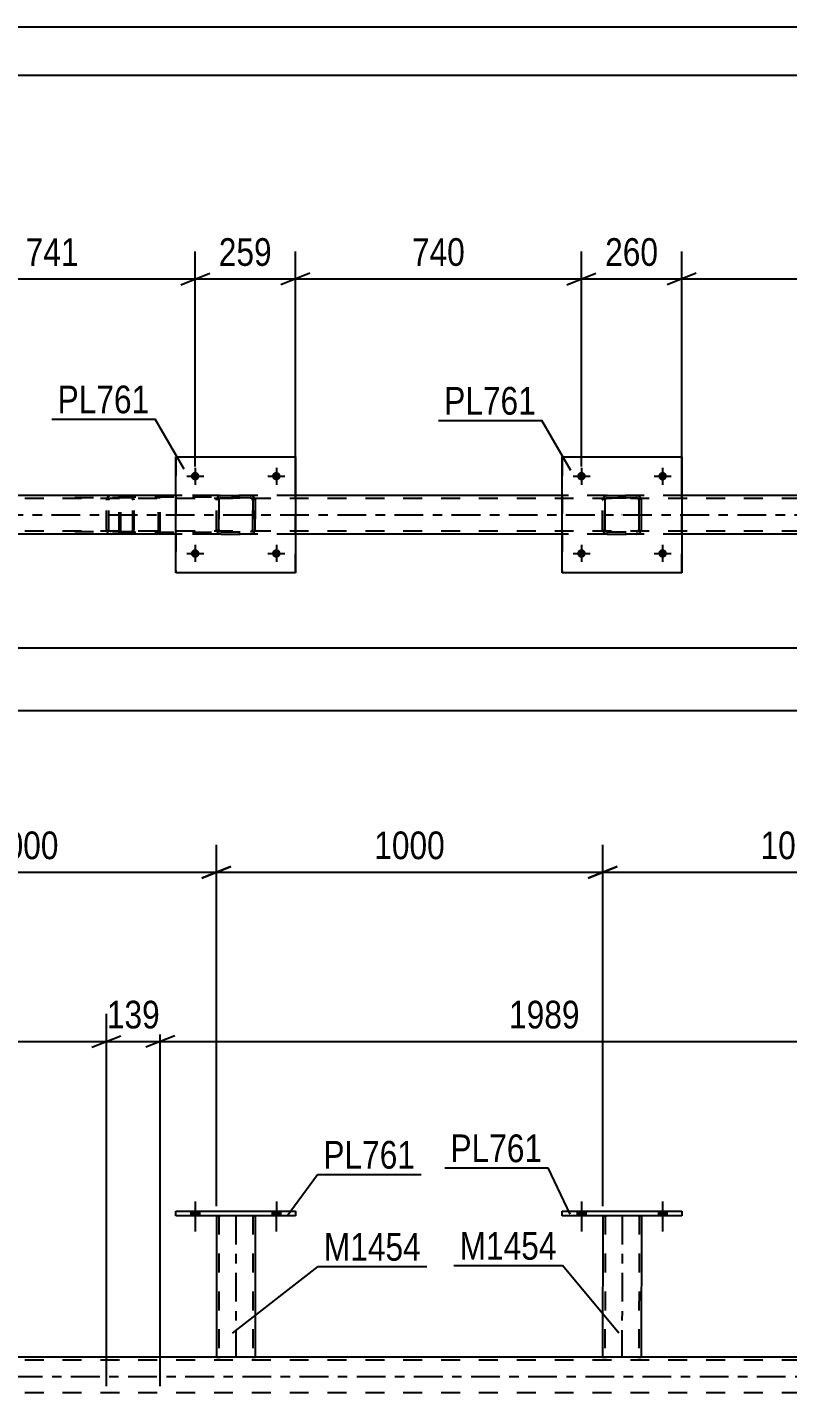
# Model space of a CAD drawing. Header units: millimetres. Extents: x 0 to 841, y 0 to 594.
# Drawn here: x 435.4 to 514.1, y 452.7 to 594 of the extents above; entities that cross this region are included whole.
import ezdxf

# ---------------------------------------------------------------- set-up
doc = ezdxf.new("R2010")
doc.units = ezdxf.units.MM
doc.linetypes.add('DXK_LINE_DOT2', pattern=[3.9198, 1.9599, -1.9599])
doc.linetypes.add('DXK_LINE_DOT3', pattern=[5.9187, 2.979, -0.9799, 0.9799, -0.9799])
doc.styles.add('Arial Narrow', font='ARIALN.TTF', dxfattribs={"height": 0.2})

# ---------------------------------------------------------------- blocks, each defined once
blk = doc.blocks.new('Unknown-814761001-1137')
at = {"color": 5, "linetype": 'Continuous'}
for p, q in [((841, 594), (0, 594)), ((836, 589), (5, 589))]:
    blk.add_line(p, q, dxfattribs=at)
blk = doc.blocks.new('Part-814761001-1371 - 1274')
at = {"color": 7, "linetype": 'DXK_LINE_DOT2'}
for p, q in [((445.25, 545.54), (445.12, 545.51)), ((454.48, 545.54), (445.25, 545.54)), ((448.96, 545.51), (448.83, 545.54)), ((444.94, 545.34), (444.91, 545.22)), ((444.91, 541.86), (444.91, 545.22)), ((445.08, 545.22), (445.09, 545.28)), ((445.08, 541.86), (445.08, 545.22)), ((445.09, 545.28), (445.13, 545.33)), ((445.13, 545.33), (445.19, 545.37)), ((445.19, 545.37), (445.25, 545.38)), ((454.48, 545.38), (445.25, 545.38)), ((448.83, 545.38), (448.89, 545.37)), ((448.89, 545.37), (448.92, 545.35)), ((448.92, 545.35), (448.95, 545.33)), ((448.95, 545.33), (448.98, 545.28)), ((448.98, 545.28), (449, 545.22)), ((449, 541.86), (449, 545.22)), ((449.17, 545.22), (449.14, 545.34)), ((449.17, 541.86), (449.17, 545.22)), ((444.91, 541.86), (444.94, 541.74)), ((445.09, 541.8), (445.08, 541.86)), ((445.13, 541.74), (445.09, 541.8)), ((445.12, 541.56), (445.25, 541.54)), ((445.13, 541.74), (445.16, 541.73)), ((445.16, 541.73), (445.19, 541.71)), ((445.19, 541.71), (445.25, 541.7)), ((454.48, 541.7), (445.25, 541.7)), ((454.48, 541.54), (445.25, 541.54)), ((448.89, 541.71), (448.83, 541.7)), ((448.83, 541.54), (448.96, 541.56)), ((448.95, 541.74), (448.89, 541.71)), ((448.98, 541.8), (448.95, 541.74)), ((449, 541.86), (448.98, 541.8)), ((449.14, 541.74), (449.17, 541.86))]:
    blk.add_line(p, q, dxfattribs=at)
for centre, start, end in [((445.24, 545.2), 110.7583, 155.68), ((448.84, 545.2), 24.32, 69.2417), ((445.24, 541.87), 204.32, 249.2417), ((448.84, 541.87), 290.7583, 335.68)]:
    blk.add_arc(centre, 0.331, start, end, dxfattribs=at)
blk = doc.blocks.new('Part-814761001-1306 - 1274')
at = {"color": 2, "linetype": 'Continuous'}
for p, q in [((450.79, 545.54), (423.19, 545.54)), ((490.79, 545.54), (463.19, 545.54)), ((530.79, 545.54), (503.19, 545.54)), ((450.79, 541.54), (423.19, 541.54)), ((490.79, 541.54), (463.19, 541.54)), ((530.79, 541.54), (503.19, 541.54))]:
    blk.add_line(p, q, dxfattribs=at)
at = {"color": 7, "linetype": 'DXK_LINE_DOT2'}
for p, q in [((463.19, 545.54), (450.79, 545.54)), ((503.19, 545.54), (490.79, 545.54)), ((758.52, 545.22), (82.79, 545.22)), ((758.52, 541.86), (82.79, 541.86)), ((463.19, 541.54), (450.79, 541.54)), ((503.19, 541.54), (490.79, 541.54))]:
    blk.add_line(p, q, dxfattribs=at)
at = {"color": 7, "linetype": 'DXK_LINE_DOT3'}
blk.add_line((82.79, 543.54), (758.52, 543.54), dxfattribs=at)
blk = doc.blocks.new('Bolt-814761001-1441 - 1274')
at = {"linetype": 'Continuous'}
for points in [[(452.35, 539.54), (452.35, 539.63), (452.38, 539.72), (452.43, 539.8), (452.49, 539.86), (452.57, 539.92), (452.65, 539.96), (452.74, 539.98), (452.83, 539.98), (452.92, 539.96), (453.01, 539.92), (453.08, 539.86), (453.14, 539.8), (453.19, 539.72), (453.22, 539.63), (453.23, 539.54), (453.22, 539.45), (453.19, 539.36), (453.14, 539.28), (453.08, 539.21), (453.01, 539.16), (452.92, 539.12), (452.83, 539.1), (452.74, 539.1), (452.65, 539.12), (452.57, 539.16), (452.49, 539.21), (452.43, 539.28), (452.38, 539.36), (452.35, 539.45)], [(460.75, 539.54), (460.75, 539.63), (460.78, 539.72), (460.83, 539.8), (460.89, 539.86), (460.97, 539.92), (461.05, 539.96), (461.14, 539.98), (461.23, 539.98), (461.32, 539.96), (461.41, 539.92), (461.48, 539.86), (461.54, 539.8), (461.59, 539.72), (461.62, 539.63), (461.63, 539.54), (461.62, 539.45), (461.59, 539.36), (461.54, 539.28), (461.48, 539.21), (461.41, 539.16), (461.32, 539.12), (461.23, 539.1), (461.14, 539.1), (461.05, 539.12), (460.97, 539.16), (460.89, 539.21), (460.83, 539.28), (460.78, 539.36), (460.75, 539.45)]]:
    blk.add_hatch(color=1, dxfattribs=at).paths.add_polyline_path(points)
at = {"color": 1, "linetype": 'Continuous'}
for p, q in [((452.79, 540.42), (452.79, 538.66)), ((461.19, 540.42), (461.19, 538.66)), ((451.91, 539.54), (453.67, 539.54)), ((460.31, 539.54), (462.07, 539.54))]:
    blk.add_line(p, q, dxfattribs=at)
blk = doc.blocks.new('Part-814761001-1377 - 1274')
at = {"color": 7, "linetype": 'DXK_LINE_DOT2'}
for p, q in [((446.19, 545.54), (439.25, 545.54)), ((444.1, 545.54), (443.9, 545.5)), ((444.91, 545.3), (444.91, 545.54)), ((446.29, 545.5), (446.19, 545.54)), ((446.19, 545.3), (439.25, 545.3)), ((443.61, 545.14), (443.59, 545.06)), ((443.59, 542.02), (443.59, 545.06)), ((443.63, 545.24), (443.61, 545.14)), ((443.84, 545.06), (443.86, 545.15)), ((443.84, 542.02), (443.84, 545.06)), ((443.86, 545.15), (443.92, 545.23)), ((443.92, 545.23), (444, 545.28)), ((444, 545.28), (444.1, 545.3)), ((446.19, 545.3), (446.24, 545.28)), ((446.24, 545.28), (446.28, 545.23)), ((446.28, 545.23), (446.31, 545.15)), ((446.38, 545.4), (446.29, 545.5)), ((446.31, 545.15), (446.32, 545.06)), ((446.32, 542.02), (446.32, 545.06)), ((446.44, 545.24), (446.38, 545.4)), ((446.46, 545.06), (446.44, 545.24)), ((446.46, 542.02), (446.46, 545.06)), ((446.19, 541.78), (439.25, 541.78)), ((446.19, 541.54), (439.25, 541.54)), ((443.59, 542.02), (443.61, 541.93)), ((443.61, 541.93), (443.63, 541.83)), ((443.86, 541.93), (443.84, 542.02)), ((443.92, 541.85), (443.86, 541.93)), ((443.9, 541.57), (444.1, 541.54)), ((444, 541.8), (443.92, 541.85)), ((444.1, 541.78), (444, 541.8)), ((444.91, 541.54), (444.91, 541.78)), ((446.24, 541.8), (446.19, 541.78)), ((446.19, 541.54), (446.29, 541.57)), ((446.28, 541.85), (446.24, 541.8)), ((446.31, 541.93), (446.28, 541.85)), ((446.29, 541.57), (446.38, 541.68)), ((446.32, 542.02), (446.31, 541.93)), ((446.38, 541.68), (446.44, 541.83)), ((446.44, 541.83), (446.46, 542.02))]:
    blk.add_line(p, q, dxfattribs=at)
for centre, start, end in [((444.08, 545.04), 111.1941, 156.1506), ((444.08, 542.03), 203.8494, 248.8059)]:
    blk.add_arc(centre, 0.492, start, end, dxfattribs=at)
blk = doc.blocks.new('Bolt-814761001-1442 - 1274')
at = {"linetype": 'Continuous'}
for points in [[(452.35, 547.54), (452.35, 547.63), (452.38, 547.72), (452.43, 547.8), (452.49, 547.86), (452.57, 547.92), (452.65, 547.96), (452.74, 547.98), (452.83, 547.98), (452.92, 547.96), (453.01, 547.92), (453.08, 547.86), (453.14, 547.8), (453.19, 547.72), (453.22, 547.63), (453.23, 547.54), (453.22, 547.45), (453.19, 547.36), (453.14, 547.28), (453.08, 547.21), (453.01, 547.16), (452.92, 547.12), (452.83, 547.1), (452.74, 547.1), (452.65, 547.12), (452.57, 547.16), (452.49, 547.21), (452.43, 547.28), (452.38, 547.36), (452.35, 547.45)], [(460.75, 547.54), (460.75, 547.63), (460.78, 547.72), (460.83, 547.8), (460.89, 547.86), (460.97, 547.92), (461.05, 547.96), (461.14, 547.98), (461.23, 547.98), (461.32, 547.96), (461.41, 547.92), (461.48, 547.86), (461.54, 547.8), (461.59, 547.72), (461.62, 547.63), (461.63, 547.54), (461.62, 547.45), (461.59, 547.36), (461.54, 547.28), (461.48, 547.21), (461.41, 547.16), (461.32, 547.12), (461.23, 547.1), (461.14, 547.1), (461.05, 547.12), (460.97, 547.16), (460.89, 547.21), (460.83, 547.28), (460.78, 547.36), (460.75, 547.45)]]:
    blk.add_hatch(color=1, dxfattribs=at).paths.add_polyline_path(points)
at = {"color": 1, "linetype": 'Continuous'}
for p, q in [((452.79, 548.42), (452.79, 546.66)), ((461.19, 548.42), (461.19, 546.66)), ((451.91, 547.54), (453.67, 547.54)), ((460.31, 547.54), (462.07, 547.54))]:
    blk.add_line(p, q, dxfattribs=at)
blk = doc.blocks.new('Bolt-814761001-1443 - 1274')
at = {"linetype": 'Continuous'}
for points in [[(492.35, 539.54), (492.35, 539.63), (492.38, 539.72), (492.43, 539.8), (492.49, 539.86), (492.57, 539.92), (492.65, 539.96), (492.74, 539.98), (492.83, 539.98), (492.92, 539.96), (493.01, 539.92), (493.08, 539.86), (493.14, 539.8), (493.19, 539.72), (493.22, 539.63), (493.23, 539.54), (493.22, 539.45), (493.19, 539.36), (493.14, 539.28), (493.08, 539.21), (493.01, 539.16), (492.92, 539.12), (492.83, 539.1), (492.74, 539.1), (492.65, 539.12), (492.57, 539.16), (492.49, 539.21), (492.43, 539.28), (492.38, 539.36), (492.35, 539.45)], [(500.75, 539.54), (500.75, 539.63), (500.78, 539.72), (500.83, 539.8), (500.89, 539.86), (500.97, 539.92), (501.05, 539.96), (501.14, 539.98), (501.23, 539.98), (501.32, 539.96), (501.41, 539.92), (501.48, 539.86), (501.54, 539.8), (501.59, 539.72), (501.62, 539.63), (501.63, 539.54), (501.62, 539.45), (501.59, 539.36), (501.54, 539.28), (501.48, 539.21), (501.41, 539.16), (501.32, 539.12), (501.23, 539.1), (501.14, 539.1), (501.05, 539.12), (500.97, 539.16), (500.89, 539.21), (500.83, 539.28), (500.78, 539.36), (500.75, 539.45)]]:
    blk.add_hatch(color=1, dxfattribs=at).paths.add_polyline_path(points)
at = {"color": 1, "linetype": 'Continuous'}
for p, q in [((492.79, 540.42), (492.79, 538.66)), ((501.19, 540.42), (501.19, 538.66)), ((491.91, 539.54), (493.67, 539.54)), ((500.31, 539.54), (502.07, 539.54))]:
    blk.add_line(p, q, dxfattribs=at)
blk = doc.blocks.new('Bolt-814761001-1444 - 1274')
at = {"linetype": 'Continuous'}
for points in [[(492.35, 547.54), (492.35, 547.63), (492.38, 547.72), (492.43, 547.8), (492.49, 547.86), (492.57, 547.92), (492.65, 547.96), (492.74, 547.98), (492.83, 547.98), (492.92, 547.96), (493.01, 547.92), (493.08, 547.86), (493.14, 547.8), (493.19, 547.72), (493.22, 547.63), (493.23, 547.54), (493.22, 547.45), (493.19, 547.36), (493.14, 547.28), (493.08, 547.21), (493.01, 547.16), (492.92, 547.12), (492.83, 547.1), (492.74, 547.1), (492.65, 547.12), (492.57, 547.16), (492.49, 547.21), (492.43, 547.28), (492.38, 547.36), (492.35, 547.45)], [(500.75, 547.54), (500.75, 547.63), (500.78, 547.72), (500.83, 547.8), (500.89, 547.86), (500.97, 547.92), (501.05, 547.96), (501.14, 547.98), (501.23, 547.98), (501.32, 547.96), (501.41, 547.92), (501.48, 547.86), (501.54, 547.8), (501.59, 547.72), (501.62, 547.63), (501.63, 547.54), (501.62, 547.45), (501.59, 547.36), (501.54, 547.28), (501.48, 547.21), (501.41, 547.16), (501.32, 547.12), (501.23, 547.1), (501.14, 547.1), (501.05, 547.12), (500.97, 547.16), (500.89, 547.21), (500.83, 547.28), (500.78, 547.36), (500.75, 547.45)]]:
    blk.add_hatch(color=1, dxfattribs=at).paths.add_polyline_path(points)
at = {"color": 1, "linetype": 'Continuous'}
for p, q in [((492.79, 548.42), (492.79, 546.66)), ((501.19, 548.42), (501.19, 546.66)), ((491.91, 547.54), (493.67, 547.54)), ((500.31, 547.54), (502.07, 547.54))]:
    blk.add_line(p, q, dxfattribs=at)
blk = doc.blocks.new('Part-814761001-1490 - 1274')
at = {"color": 2, "linetype": 'Continuous'}
for p, q in [((490.79, 537.54), (490.79, 549.54)), ((490.79, 549.54), (490.79, 549.54)), ((490.79, 549.54), (503.19, 549.54)), ((503.19, 549.54), (503.19, 537.54)), ((490.79, 537.54), (490.79, 537.54)), ((503.19, 537.54), (490.79, 537.54))]:
    blk.add_line(p, q, dxfattribs=at)
at = {"color": 7, "linetype": 'DXK_LINE_DOT2'}
for p, q in [((490.79, 549.54), (490.79, 537.54)), ((490.79, 549.54), (490.79, 549.54)), ((503.19, 537.54), (503.19, 549.54)), ((490.79, 537.54), (490.79, 537.54))]:
    blk.add_line(p, q, dxfattribs=at)
blk = doc.blocks.new('Part-814761001-1491 - 1274')
at = {"color": 7, "linetype": 'DXK_LINE_DOT2'}
for p, q in [((495.28, 545.5), (495.46, 545.54)), ((495.47, 545.54), (495.28, 545.5)), ((495.47, 545.54), (495.46, 545.54)), ((495.46, 545.54), (498.5, 545.54)), ((495.47, 545.54), (498.51, 545.54)), ((498.5, 545.54), (498.51, 545.54)), ((498.5, 545.54), (498.68, 545.5)), ((498.69, 545.5), (498.51, 545.54)), ((494.98, 545.06), (495.02, 545.24)), ((494.98, 545.06), (494.99, 545.06)), ((494.98, 542.02), (494.98, 545.06)), ((495.02, 545.24), (494.99, 545.06)), ((494.99, 542.02), (494.99, 545.06)), ((495.24, 545.15), (495.22, 545.06)), ((495.23, 545.06), (495.22, 545.06)), ((495.22, 545.06), (495.22, 542.02)), ((495.23, 545.06), (495.24, 545.15)), ((495.23, 542.02), (495.23, 545.06)), ((495.24, 545.15), (495.3, 545.23)), ((495.29, 545.23), (495.24, 545.15)), ((495.37, 545.28), (495.29, 545.23)), ((495.3, 545.23), (495.37, 545.28)), ((495.37, 545.28), (495.47, 545.3)), ((495.46, 545.3), (495.37, 545.28)), ((495.46, 545.3), (495.47, 545.3)), ((498.5, 545.3), (495.46, 545.3)), ((495.47, 545.3), (498.51, 545.3)), ((498.51, 545.3), (498.5, 545.3)), ((498.59, 545.28), (498.5, 545.3)), ((498.51, 545.3), (498.6, 545.28)), ((498.59, 545.28), (498.6, 545.28)), ((498.67, 545.23), (498.59, 545.28)), ((498.6, 545.28), (498.67, 545.23)), ((498.67, 545.23), (498.73, 545.15)), ((498.72, 545.15), (498.67, 545.23)), ((498.74, 545.06), (498.72, 545.15)), ((498.73, 545.15), (498.75, 545.06)), ((498.75, 545.06), (498.74, 545.06)), ((498.74, 545.06), (498.74, 542.02)), ((498.75, 542.02), (498.75, 545.06)), ((498.94, 545.24), (498.98, 545.06)), ((498.99, 545.06), (498.95, 545.24)), ((498.99, 545.06), (498.98, 545.06)), ((498.98, 545.06), (498.98, 542.02)), ((498.99, 542.02), (498.99, 545.06)), ((494.99, 542.02), (494.98, 542.02)), ((495.02, 541.83), (494.98, 542.02)), ((494.99, 542.02), (495.02, 541.83)), ((495.22, 542.02), (495.23, 542.02)), ((495.22, 542.02), (495.24, 541.93)), ((495.24, 541.93), (495.23, 542.02)), ((495.3, 541.85), (495.24, 541.93)), ((495.24, 541.93), (495.29, 541.85)), ((495.28, 541.57), (495.28, 541.57)), ((495.46, 541.54), (495.28, 541.57)), ((495.28, 541.57), (495.47, 541.54)), ((495.29, 541.85), (495.37, 541.8)), ((495.37, 541.8), (495.3, 541.85)), ((495.47, 541.78), (495.37, 541.8)), ((495.37, 541.8), (495.46, 541.78)), ((495.47, 541.78), (495.46, 541.78)), ((495.46, 541.78), (498.5, 541.78)), ((495.47, 541.54), (495.46, 541.54)), ((495.46, 541.54), (498.5, 541.54)), ((495.47, 541.78), (498.51, 541.78)), ((495.47, 541.54), (498.51, 541.54)), ((498.5, 541.78), (498.59, 541.8)), ((498.5, 541.78), (498.51, 541.78)), ((498.68, 541.57), (498.5, 541.54)), ((498.5, 541.54), (498.51, 541.54)), ((498.6, 541.8), (498.51, 541.78)), ((498.51, 541.54), (498.69, 541.57)), ((498.59, 541.8), (498.67, 541.85)), ((498.67, 541.85), (498.6, 541.8)), ((498.73, 541.93), (498.67, 541.85)), ((498.67, 541.85), (498.72, 541.93)), ((498.72, 541.93), (498.74, 542.02)), ((498.75, 542.02), (498.73, 541.93)), ((498.74, 542.02), (498.75, 542.02)), ((498.98, 542.02), (498.94, 541.83)), ((498.95, 541.83), (498.99, 542.02)), ((498.98, 542.02), (498.99, 542.02))]:
    blk.add_line(p, q, dxfattribs=at)
at = {"color": 7, "linetype": 'DXK_LINE_DOT3'}
blk.add_line((496.99, 543.54), (496.98, 543.54), dxfattribs=at)
at = {"color": 7, "linetype": 'DXK_LINE_DOT2'}
for centre, start, end in [((495.46, 545.06), 112.5, 157.5), ((495.47, 545.06), 112.5, 157.5), ((498.5, 545.06), 22.5, 67.5), ((498.51, 545.06), 22.5, 67.5), ((495.46, 542.02), 202.5, 247.5), ((495.47, 542.02), 202.5, 247.5), ((498.5, 542.02), 292.5, 337.5), ((498.51, 542.02), 292.5, 337.5)]:
    blk.add_arc(centre, 0.48, start, end, dxfattribs=at)
blk = doc.blocks.new('Part-814761001-1496 - 1274')
at = {"color": 2, "linetype": 'Continuous'}
for p, q in [((450.79, 537.54), (450.79, 549.54)), ((450.79, 549.54), (450.79, 549.54)), ((450.79, 549.54), (463.19, 549.54)), ((463.19, 549.54), (463.19, 537.54)), ((450.79, 537.54), (450.79, 537.54)), ((463.19, 537.54), (450.79, 537.54))]:
    blk.add_line(p, q, dxfattribs=at)
at = {"color": 7, "linetype": 'DXK_LINE_DOT2'}
for p, q in [((450.79, 549.54), (450.79, 537.54)), ((450.79, 549.54), (450.79, 549.54)), ((463.19, 537.54), (463.19, 549.54)), ((450.79, 537.54), (450.79, 537.54))]:
    blk.add_line(p, q, dxfattribs=at)
blk = doc.blocks.new('Part-814761001-1497 - 1274')
at = {"color": 7, "linetype": 'DXK_LINE_DOT2'}
for p, q in [((455.28, 545.5), (455.46, 545.54)), ((455.47, 545.54), (455.28, 545.5)), ((455.47, 545.54), (455.46, 545.54)), ((455.46, 545.54), (458.5, 545.54)), ((455.47, 545.54), (458.51, 545.54)), ((458.5, 545.54), (458.51, 545.54)), ((458.5, 545.54), (458.68, 545.5)), ((458.69, 545.5), (458.51, 545.54)), ((454.98, 545.06), (455.02, 545.24)), ((454.98, 545.06), (454.99, 545.06)), ((454.98, 542.02), (454.98, 545.06)), ((455.02, 545.24), (454.99, 545.06)), ((454.99, 542.02), (454.99, 545.06)), ((455.24, 545.15), (455.22, 545.06)), ((455.23, 545.06), (455.22, 545.06)), ((455.22, 545.06), (455.22, 542.02)), ((455.23, 545.06), (455.24, 545.15)), ((455.23, 542.02), (455.23, 545.06)), ((455.24, 545.15), (455.3, 545.23)), ((455.29, 545.23), (455.24, 545.15)), ((455.37, 545.28), (455.29, 545.23)), ((455.3, 545.23), (455.37, 545.28)), ((455.37, 545.28), (455.47, 545.3)), ((455.46, 545.3), (455.37, 545.28)), ((455.46, 545.3), (455.47, 545.3)), ((458.5, 545.3), (455.46, 545.3)), ((455.47, 545.3), (458.51, 545.3)), ((458.51, 545.3), (458.5, 545.3)), ((458.59, 545.28), (458.5, 545.3)), ((458.51, 545.3), (458.6, 545.28)), ((458.59, 545.28), (458.6, 545.28)), ((458.67, 545.23), (458.59, 545.28)), ((458.6, 545.28), (458.67, 545.23)), ((458.67, 545.23), (458.73, 545.15)), ((458.72, 545.15), (458.67, 545.23)), ((458.74, 545.06), (458.72, 545.15)), ((458.73, 545.15), (458.75, 545.06)), ((458.75, 545.06), (458.74, 545.06)), ((458.74, 545.06), (458.74, 542.02)), ((458.75, 542.02), (458.75, 545.06)), ((458.94, 545.24), (458.98, 545.06)), ((458.99, 545.06), (458.95, 545.24)), ((458.99, 545.06), (458.98, 545.06)), ((458.98, 545.06), (458.98, 542.02)), ((458.99, 542.02), (458.99, 545.06)), ((454.99, 542.02), (454.98, 542.02)), ((455.02, 541.83), (454.98, 542.02)), ((454.99, 542.02), (455.02, 541.83)), ((455.22, 542.02), (455.23, 542.02)), ((455.22, 542.02), (455.24, 541.93)), ((455.24, 541.93), (455.23, 542.02)), ((455.3, 541.85), (455.24, 541.93)), ((455.24, 541.93), (455.29, 541.85)), ((455.28, 541.57), (455.28, 541.57)), ((455.46, 541.54), (455.28, 541.57)), ((455.28, 541.57), (455.47, 541.54)), ((455.29, 541.85), (455.37, 541.8)), ((455.37, 541.8), (455.3, 541.85)), ((455.47, 541.78), (455.37, 541.8)), ((455.37, 541.8), (455.46, 541.78)), ((455.47, 541.78), (455.46, 541.78)), ((455.46, 541.78), (458.5, 541.78)), ((455.47, 541.54), (455.46, 541.54)), ((455.46, 541.54), (458.5, 541.54)), ((455.47, 541.78), (458.51, 541.78)), ((455.47, 541.54), (458.51, 541.54)), ((458.5, 541.78), (458.59, 541.8)), ((458.5, 541.78), (458.51, 541.78)), ((458.68, 541.57), (458.5, 541.54)), ((458.5, 541.54), (458.51, 541.54)), ((458.6, 541.8), (458.51, 541.78)), ((458.51, 541.54), (458.69, 541.57)), ((458.59, 541.8), (458.67, 541.85)), ((458.67, 541.85), (458.6, 541.8)), ((458.73, 541.93), (458.67, 541.85)), ((458.67, 541.85), (458.72, 541.93)), ((458.72, 541.93), (458.74, 542.02)), ((458.75, 542.02), (458.73, 541.93)), ((458.74, 542.02), (458.75, 542.02)), ((458.98, 542.02), (458.94, 541.83)), ((458.95, 541.83), (458.99, 542.02)), ((458.98, 542.02), (458.99, 542.02))]:
    blk.add_line(p, q, dxfattribs=at)
at = {"color": 7, "linetype": 'DXK_LINE_DOT3'}
blk.add_line((456.99, 543.54), (456.98, 543.54), dxfattribs=at)
at = {"color": 7, "linetype": 'DXK_LINE_DOT2'}
for centre, start, end in [((455.46, 545.06), 112.5, 157.5), ((455.47, 545.06), 112.5, 157.5), ((458.5, 545.06), 22.5, 67.5), ((458.51, 545.06), 22.5, 67.5), ((455.46, 542.02), 202.5, 247.5), ((455.47, 542.02), 202.5, 247.5), ((458.5, 542.02), 292.5, 337.5), ((458.51, 542.02), 292.5, 337.5)]:
    blk.add_arc(centre, 0.48, start, end, dxfattribs=at)
blk = doc.blocks.new('Bolt-814761001-3046 - 3038')
at = {"linetype": 'Continuous'}
for points in [[(492.35, 471), (493.23, 471), (493.23, 471.48), (492.35, 471.48)], [(500.75, 470.99), (501.63, 470.99), (501.63, 471.47), (500.75, 471.47)]]:
    blk.add_hatch(color=1, dxfattribs=at).paths.add_polyline_path(points)
at = {"color": 1, "linetype": 'Continuous'}
for p, q in [((492.79, 472.48), (492.78, 469.36)), ((501.19, 472.47), (501.18, 469.35)), ((492.35, 471.48), (492.35, 471)), ((493.23, 471.48), (493.23, 471)), ((500.75, 471.47), (500.75, 470.99)), ((501.63, 471.47), (501.63, 470.99))]:
    blk.add_line(p, q, dxfattribs=at)
blk = doc.blocks.new('Bolt-814761001-3144 - 3038')
at = {"linetype": 'Continuous'}
for points in [[(452.35, 471), (453.23, 471), (453.23, 471.48), (452.35, 471.48)], [(460.75, 470.99), (461.63, 470.99), (461.63, 471.47), (460.75, 471.47)]]:
    blk.add_hatch(color=1, dxfattribs=at).paths.add_polyline_path(points)
at = {"color": 1, "linetype": 'Continuous'}
for p, q in [((452.79, 472.48), (452.78, 469.36)), ((461.19, 472.47), (461.18, 469.35)), ((452.35, 471.48), (452.35, 471)), ((453.23, 471.48), (453.23, 471)), ((460.75, 471.47), (460.75, 470.99)), ((461.63, 471.47), (461.63, 470.99))]:
    blk.add_line(p, q, dxfattribs=at)
blk = doc.blocks.new('Part-814761001-3505 - 3038')
at = {"color": 2, "linetype": 'Continuous'}
for p, q in [((494.99, 471), (494.98, 456.36)), ((498.99, 471), (498.98, 456.36)), ((495.02, 456.36), (494.98, 456.36)), ((495.12, 456.36), (495.02, 456.36)), ((495.28, 456.36), (495.12, 456.36)), ((498.68, 456.36), (495.28, 456.36)), ((498.84, 456.36), (498.68, 456.36)), ((498.94, 456.36), (498.84, 456.36)), ((498.98, 456.36), (498.94, 456.36))]:
    blk.add_line(p, q, dxfattribs=at)
at = {"color": 7, "linetype": 'DXK_LINE_DOT2'}
for p, q in [((494.99, 471), (494.99, 471)), ((494.99, 471), (494.99, 471)), ((494.99, 471), (494.99, 471)), ((495.02, 471), (494.99, 471)), ((494.99, 471), (495.02, 471)), ((495.13, 471), (495.02, 471)), ((495.02, 471), (495.13, 471)), ((495.28, 471), (495.13, 471)), ((495.13, 471), (495.28, 471)), ((495.23, 471), (495.22, 456.36)), ((495.23, 471), (495.23, 471)), ((495.24, 471), (495.23, 471)), ((495.23, 471), (495.24, 471)), ((495.3, 471), (495.24, 471)), ((495.24, 471), (495.3, 471)), ((498.69, 471), (495.28, 471)), ((498.69, 471), (495.28, 471)), ((498.6, 471), (495.3, 471)), ((495.3, 471), (495.37, 471)), ((498.67, 471), (495.37, 471)), ((498.67, 471), (498.6, 471)), ((498.73, 471), (498.67, 471)), ((498.67, 471), (498.73, 471)), ((498.69, 471), (498.84, 471)), ((498.84, 471), (498.69, 471)), ((498.75, 471), (498.73, 471)), ((498.73, 471), (498.75, 471)), ((498.75, 471), (498.74, 456.36)), ((498.75, 471), (498.75, 471)), ((498.84, 471), (498.95, 471)), ((498.95, 471), (498.84, 471)), ((498.95, 471), (498.99, 471)), ((498.99, 471), (498.95, 471)), ((498.99, 471), (498.99, 471)), ((498.99, 471), (498.99, 471)), ((498.99, 471), (498.99, 471)), ((494.98, 456.36), (495.02, 456.36)), ((495.02, 456.36), (495.12, 456.36)), ((495.12, 456.36), (495.28, 456.36)), ((495.24, 456.36), (495.22, 456.36)), ((495.22, 456.36), (495.24, 456.36)), ((495.29, 456.36), (495.24, 456.36)), ((495.24, 456.36), (495.28, 456.36)), ((498.68, 456.36), (495.28, 456.36)), ((495.28, 456.36), (495.29, 456.36)), ((498.59, 456.36), (495.29, 456.36)), ((495.29, 456.36), (495.37, 456.36)), ((498.67, 456.36), (495.37, 456.36)), ((498.67, 456.36), (498.59, 456.36)), ((498.72, 456.36), (498.67, 456.36)), ((498.67, 456.36), (498.72, 456.36)), ((498.68, 456.36), (498.84, 456.36)), ((498.74, 456.36), (498.72, 456.36)), ((498.72, 456.36), (498.74, 456.36)), ((498.84, 456.36), (498.94, 456.36)), ((498.94, 456.36), (498.98, 456.36))]:
    blk.add_line(p, q, dxfattribs=at)
at = {"color": 7, "linetype": 'DXK_LINE_DOT3'}
blk.add_line((496.99, 471), (496.98, 456.36), dxfattribs=at)
blk = doc.blocks.new('Part-814761001-3457 - 3038')
at = {"color": 2, "linetype": 'Continuous'}
for p, q in [((450.79, 471), (450.79, 471.48)), ((450.79, 471.48), (463.19, 471.47)), ((463.19, 470.99), (450.79, 471)), ((463.19, 471.47), (463.19, 470.99))]:
    blk.add_line(p, q, dxfattribs=at)
blk = doc.blocks.new('Bolt-814761001-3145 - 3038')
at = {"linetype": 'Continuous'}
for points in [[(452.35, 471), (453.23, 471), (453.23, 471.48), (452.35, 471.48)], [(460.75, 470.99), (461.63, 470.99), (461.63, 471.47), (460.75, 471.47)]]:
    blk.add_hatch(color=1, dxfattribs=at).paths.add_polyline_path(points)
at = {"color": 1, "linetype": 'Continuous'}
for p, q in [((452.79, 472.48), (452.78, 469.36)), ((461.19, 472.47), (461.18, 469.35)), ((452.35, 471.48), (452.35, 471)), ((453.23, 471.48), (453.23, 471)), ((460.75, 471.47), (460.75, 470.99)), ((461.63, 471.47), (461.63, 470.99))]:
    blk.add_line(p, q, dxfattribs=at)
blk = doc.blocks.new('Bolt-814761001-3146 - 3038')
at = {"linetype": 'Continuous'}
for points in [[(492.35, 471), (493.23, 471), (493.23, 471.48), (492.35, 471.48)], [(500.75, 470.99), (501.63, 470.99), (501.63, 471.47), (500.75, 471.47)]]:
    blk.add_hatch(color=1, dxfattribs=at).paths.add_polyline_path(points)
at = {"color": 1, "linetype": 'Continuous'}
for p, q in [((492.79, 472.48), (492.78, 469.36)), ((501.19, 472.47), (501.18, 469.35)), ((492.35, 471.48), (492.35, 471)), ((493.23, 471.48), (493.23, 471)), ((500.75, 471.47), (500.75, 470.99)), ((501.63, 471.47), (501.63, 470.99))]:
    blk.add_line(p, q, dxfattribs=at)
blk = doc.blocks.new('Part-814761001-3180 - 3038')
at = {"color": 2, "linetype": 'Continuous'}
for p, q in [((454.99, 471), (454.98, 456.36)), ((458.99, 471), (458.98, 456.36)), ((455.02, 456.36), (454.98, 456.36)), ((455.12, 456.36), (455.02, 456.36)), ((455.28, 456.36), (455.12, 456.36)), ((458.68, 456.36), (455.28, 456.36)), ((458.84, 456.36), (458.68, 456.36)), ((458.94, 456.36), (458.84, 456.36)), ((458.98, 456.36), (458.94, 456.36))]:
    blk.add_line(p, q, dxfattribs=at)
at = {"color": 7, "linetype": 'DXK_LINE_DOT2'}
for p, q in [((454.99, 471), (454.99, 471)), ((454.99, 471), (454.99, 471)), ((454.99, 471), (454.99, 471)), ((455.02, 471), (454.99, 471)), ((454.99, 471), (455.02, 471)), ((455.13, 471), (455.02, 471)), ((455.02, 471), (455.13, 471)), ((455.28, 471), (455.13, 471)), ((455.13, 471), (455.28, 471)), ((455.23, 471), (455.22, 456.36)), ((455.23, 471), (455.23, 471)), ((455.24, 471), (455.23, 471)), ((455.23, 471), (455.24, 471)), ((455.3, 471), (455.24, 471)), ((455.24, 471), (455.3, 471)), ((458.69, 471), (455.28, 471)), ((458.69, 471), (455.28, 471)), ((458.6, 471), (455.3, 471)), ((455.3, 471), (455.37, 471)), ((458.67, 471), (455.37, 471)), ((458.67, 471), (458.6, 471)), ((458.73, 471), (458.67, 471)), ((458.67, 471), (458.73, 471)), ((458.69, 471), (458.84, 471)), ((458.84, 471), (458.69, 471)), ((458.75, 471), (458.73, 471)), ((458.73, 471), (458.75, 471)), ((458.75, 471), (458.74, 456.36)), ((458.75, 471), (458.75, 471)), ((458.84, 471), (458.95, 471)), ((458.95, 471), (458.84, 471)), ((458.95, 471), (458.99, 471)), ((458.99, 471), (458.95, 471)), ((458.99, 471), (458.99, 471)), ((458.99, 471), (458.99, 471)), ((458.99, 471), (458.99, 471)), ((454.98, 456.36), (455.02, 456.36)), ((455.02, 456.36), (455.12, 456.36)), ((455.12, 456.36), (455.28, 456.36)), ((455.24, 456.36), (455.22, 456.36)), ((455.22, 456.36), (455.24, 456.36)), ((455.29, 456.36), (455.24, 456.36)), ((455.24, 456.36), (455.28, 456.36)), ((458.68, 456.36), (455.28, 456.36)), ((455.28, 456.36), (455.29, 456.36)), ((458.59, 456.36), (455.29, 456.36)), ((455.29, 456.36), (455.37, 456.36)), ((458.67, 456.36), (455.37, 456.36)), ((458.67, 456.36), (458.59, 456.36)), ((458.72, 456.36), (458.67, 456.36)), ((458.67, 456.36), (458.72, 456.36)), ((458.68, 456.36), (458.84, 456.36)), ((458.74, 456.36), (458.72, 456.36)), ((458.72, 456.36), (458.74, 456.36)), ((458.84, 456.36), (458.94, 456.36)), ((458.94, 456.36), (458.98, 456.36))]:
    blk.add_line(p, q, dxfattribs=at)
at = {"color": 7, "linetype": 'DXK_LINE_DOT3'}
blk.add_line((456.99, 471), (456.98, 456.36), dxfattribs=at)
blk = doc.blocks.new('Part-814761001-3207 - 3038')
at = {"color": 7, "linetype": 'DXK_LINE_DOT2'}
for p, q in [((758.52, 456.04), (37.45, 456.04)), ((458.98, 456.36), (454.98, 456.36)), ((498.98, 456.36), (494.98, 456.36)), ((758.52, 452.68), (37.45, 452.68))]:
    blk.add_line(p, q, dxfattribs=at)
at = {"color": 2, "linetype": 'Continuous'}
for p, q in [((454.98, 456.36), (418.98, 456.36)), ((494.98, 456.36), (458.98, 456.36)), ((534.98, 456.36), (498.98, 456.36))]:
    blk.add_line(p, q, dxfattribs=at)
at = {"color": 7, "linetype": 'DXK_LINE_DOT3'}
blk.add_line((37.45, 454.36), (758.52, 454.36), dxfattribs=at)
blk = doc.blocks.new('Part-814761001-3510 - 3038')
at = {"color": 2, "linetype": 'Continuous'}
for p, q in [((490.79, 471), (490.79, 471.48)), ((490.79, 471.48), (503.19, 471.47)), ((503.19, 470.99), (490.79, 471)), ((503.19, 471.47), (503.19, 470.99))]:
    blk.add_line(p, q, dxfattribs=at)
blk = doc.blocks.new('StraightDimension-814761001-1662 - 1274')
at = {"color": 7, "linetype": 'Continuous'}
blk.add_line((48.95, 529.79), (758.52, 529.79), dxfattribs=at)
blk = doc.blocks.new('StraightDimension-814761001-1683 - 1274')
at = {"color": 7, "linetype": 'Continuous'}
blk.add_line((48.31, 523.27), (759.16, 523.27), dxfattribs=at)
blk = doc.blocks.new('StraightDimension-814761001-1694 - 1274')
at = {"color": 7, "linetype": 'Continuous'}
for p, q in [((423.16, 546.54), (423.16, 570.81)), ((452.79, 548.54), (452.79, 570.81)), ((424.66, 568.56), (421.66, 567.36)), ((451.29, 567.36), (454.29, 568.56)), ((423.16, 567.96), (452.79, 567.96))]:
    blk.add_line(p, q, dxfattribs=at)
at = {"color": 0}
blk.add_wipeout([(441.31, 568.71), (441.31, 572.91), (434.63, 572.91), (434.63, 568.71)], dxfattribs=at)
at = {"color": 3, "style": 'Arial Narrow'}
blk.add_text('741', height=2.863, dxfattribs=at).set_placement((435.23, 569.31))
blk = doc.blocks.new('StraightDimension-814761001-1697 - 1274')
at = {"color": 7, "linetype": 'Continuous'}
for p, q in [((452.79, 548.54), (452.79, 570.81)), ((463.17, 546.54), (463.17, 570.81)), ((451.29, 567.36), (454.29, 568.56)), ((464.67, 568.56), (461.67, 567.36)), ((452.79, 567.96), (463.17, 567.96))]:
    blk.add_line(p, q, dxfattribs=at)
at = {"color": 0}
blk.add_wipeout([(461.32, 568.71), (461.32, 572.91), (454.63, 572.91), (454.63, 568.71)], dxfattribs=at)
at = {"color": 3, "style": 'Arial Narrow'}
blk.add_text('259', height=2.863, dxfattribs=at).set_placement((455.23, 569.31))
blk = doc.blocks.new('StraightDimension-814761001-1700 - 1274')
at = {"color": 7, "linetype": 'Continuous'}
for p, q in [((463.17, 546.54), (463.17, 570.81)), ((492.78, 548.54), (492.78, 570.81)), ((464.67, 568.56), (461.67, 567.36)), ((491.28, 567.36), (494.28, 568.56)), ((463.17, 567.96), (492.78, 567.96))]:
    blk.add_line(p, q, dxfattribs=at)
at = {"color": 0}
blk.add_wipeout([(481.32, 568.71), (481.32, 572.91), (474.63, 572.91), (474.63, 568.71)], dxfattribs=at)
at = {"color": 3, "style": 'Arial Narrow'}
blk.add_text('740', height=2.863, dxfattribs=at).set_placement((475.23, 569.31))
blk = doc.blocks.new('StraightDimension-814761001-1703 - 1274')
at = {"color": 7, "linetype": 'Continuous'}
for p, q in [((492.78, 548.54), (492.78, 570.81)), ((503.17, 546.54), (503.17, 570.81)), ((491.28, 567.36), (494.28, 568.56)), ((504.67, 568.56), (501.67, 567.36)), ((492.78, 567.96), (503.17, 567.96))]:
    blk.add_line(p, q, dxfattribs=at)
at = {"color": 0}
blk.add_wipeout([(501.32, 568.71), (501.32, 572.91), (494.64, 572.91), (494.64, 568.71)], dxfattribs=at)
at = {"color": 3, "style": 'Arial Narrow'}
blk.add_text('260', height=2.863, dxfattribs=at).set_placement((495.24, 569.31))
blk = doc.blocks.new('StraightDimension-814761001-1706 - 1274')
at = {"color": 7, "linetype": 'Continuous'}
for p, q in [((503.17, 546.54), (503.17, 570.81)), ((532.78, 548.54), (532.78, 570.81)), ((504.67, 568.56), (501.67, 567.36)), ((531.28, 567.36), (534.28, 568.56)), ((503.17, 567.96), (532.78, 567.96))]:
    blk.add_line(p, q, dxfattribs=at)
at = {"color": 0}
blk.add_wipeout([(521.32, 568.71), (521.32, 572.91), (514.64, 572.91), (514.64, 568.71)], dxfattribs=at)
at = {"color": 3, "style": 'Arial Narrow'}
blk.add_text('740', height=2.863, dxfattribs=at).set_placement((515.24, 569.31))
blk = doc.blocks.new('StraightDimension-814761001-9238 - 3038')
at = {"color": 7, "linetype": 'Continuous'}
for p, q in [((449.17, 453.36), (449.17, 491.88)), ((528.73, 453.36), (528.73, 491.88)), ((450.67, 489.63), (447.67, 488.43)), ((449.17, 489.03), (528.73, 489.03)), ((527.23, 488.43), (530.23, 489.63))]:
    blk.add_line(p, q, dxfattribs=at)
at = {"color": 0}
blk.add_wipeout([(493.2, 489.78), (493.2, 493.98), (484.69, 493.98), (484.69, 489.78)], dxfattribs=at)
at = {"color": 3, "style": 'Arial Narrow'}
blk.add_text('1989', height=2.863, dxfattribs=at).set_placement((485.29, 490.38))
blk = doc.blocks.new('StraightDimension-814761001-4702 - 3038')
at = {"color": 7, "linetype": 'Continuous'}
for p, q in [((414.99, 472), (414.99, 509.4)), ((454.99, 472), (454.99, 509.4)), ((416.49, 507.15), (413.49, 505.95)), ((414.99, 506.55), (454.99, 506.55)), ((453.49, 505.95), (456.49, 507.15))]:
    blk.add_line(p, q, dxfattribs=at)
at = {"color": 0}
blk.add_wipeout([(439.24, 507.3), (439.24, 511.5), (430.73, 511.5), (430.73, 507.3)], dxfattribs=at)
at = {"color": 3, "style": 'Arial Narrow'}
blk.add_text('1000', height=2.863, dxfattribs=at).set_placement((431.33, 507.9))
blk = doc.blocks.new('StraightDimension-814761001-4712 - 3038')
at = {"color": 7, "linetype": 'Continuous'}
for p, q in [((454.99, 472), (454.99, 509.4)), ((494.99, 472), (494.99, 509.4)), ((456.49, 507.15), (453.49, 505.95)), ((454.99, 506.55), (494.99, 506.55)), ((493.49, 505.95), (496.49, 507.15))]:
    blk.add_line(p, q, dxfattribs=at)
at = {"color": 0}
blk.add_wipeout([(479.24, 507.3), (479.24, 511.5), (470.73, 511.5), (470.73, 507.3)], dxfattribs=at)
at = {"color": 3, "style": 'Arial Narrow'}
blk.add_text('1000', height=2.863, dxfattribs=at).set_placement((471.33, 507.9))
blk = doc.blocks.new('StraightDimension-814761001-4722 - 3038')
at = {"color": 7, "linetype": 'Continuous'}
for p, q in [((494.99, 472), (494.99, 509.4)), ((534.99, 472), (534.99, 509.4)), ((496.49, 507.15), (493.49, 505.95)), ((494.99, 506.55), (534.99, 506.55)), ((533.49, 505.95), (536.49, 507.15))]:
    blk.add_line(p, q, dxfattribs=at)
at = {"color": 0}
blk.add_wipeout([(519.24, 507.3), (519.24, 511.5), (510.73, 511.5), (510.73, 507.3)], dxfattribs=at)
at = {"color": 3, "style": 'Arial Narrow'}
blk.add_text('1000', height=2.863, dxfattribs=at).set_placement((511.33, 507.9))
blk = doc.blocks.new('StraightDimension-814761001-9239 - 3038')
at = {"color": 7, "linetype": 'Continuous'}
for p, q in [((443.59, 453.36), (443.59, 491.88)), ((449.17, 453.36), (449.17, 491.88)), ((442.09, 488.43), (445.09, 489.63)), ((443.59, 489.03), (449.17, 489.03)), ((450.67, 489.63), (447.67, 488.43))]:
    blk.add_line(p, q, dxfattribs=at)
at = {"color": 0}
blk.add_wipeout([(449.72, 489.78), (449.72, 493.98), (443.04, 493.98), (443.04, 489.78)], dxfattribs=at)
at = {"color": 3, "style": 'Arial Narrow'}
blk.add_text('139', height=2.863, dxfattribs=at).set_placement((443.64, 490.38))
blk = doc.blocks.new('StraightDimension-814761001-9240 - 3038')
at = {"color": 7, "linetype": 'Continuous'}
for p, q in [((364.03, 453.36), (364.03, 491.88)), ((443.59, 453.36), (443.59, 491.88)), ((365.53, 489.63), (362.53, 488.43)), ((364.03, 489.03), (443.59, 489.03)), ((442.09, 488.43), (445.09, 489.63))]:
    blk.add_line(p, q, dxfattribs=at)
at = {"color": 0}
blk.add_wipeout([(408.07, 489.78), (408.07, 493.98), (399.56, 493.98), (399.56, 489.78)], dxfattribs=at)
at = {"color": 3, "style": 'Arial Narrow'}
blk.add_text('1989', height=2.863, dxfattribs=at).set_placement((400.16, 490.38))
blk = doc.blocks.new('Mark-814761001-1486 - 1274')
at = {"color": 0}
blk.add_wipeout([(488.07, 553.91), (488.07, 556.91), (478.57, 556.91), (478.57, 553.91)], dxfattribs=at)
blk.add_wipeout([(488.07, 553.91), (488.07, 556.91), (478.57, 556.91), (478.57, 553.91)], dxfattribs=at)
at = {"color": 30, "linetype": 'Continuous'}
for p in [(477.97, 553.31), (491.67, 548.12)]:
    blk.add_line(p, (488.67, 553.31), dxfattribs=at)
at = {"color": 3, "style": 'Arial Narrow'}
blk.add_text('PL761', height=2.863, dxfattribs=at).set_placement((478.57, 553.91))
blk = doc.blocks.new('Mark-814761001-1492 - 1274')
at = {"color": 0}
blk.add_wipeout([(448.04, 554.05), (448.04, 557.05), (438.54, 557.05), (438.54, 554.05)], dxfattribs=at)
blk.add_wipeout([(448.04, 554.05), (448.04, 557.05), (438.54, 557.05), (438.54, 554.05)], dxfattribs=at)
at = {"color": 30, "linetype": 'Continuous'}
for p in [(437.94, 553.45), (451.64, 548.26)]:
    blk.add_line(p, (448.64, 553.45), dxfattribs=at)
at = {"color": 3, "style": 'Arial Narrow'}
blk.add_text('PL761', height=2.863, dxfattribs=at).set_placement((438.54, 554.05))
blk = doc.blocks.new('Mark-814761001-3501 - 3038')
at = {"color": 0}
blk.add_wipeout([(490.22, 466.44), (490.22, 469.44), (480.17, 469.44), (480.17, 466.44)], dxfattribs=at)
blk.add_wipeout([(490.22, 466.44), (490.22, 469.44), (480.17, 469.44), (480.17, 466.44)], dxfattribs=at)
at = {"color": 30, "linetype": 'Continuous'}
for p in [(479.57, 465.84), (496.64, 458.85)]:
    blk.add_line(p, (490.82, 465.84), dxfattribs=at)
at = {"color": 3, "style": 'Arial Narrow'}
blk.add_text('M1454', height=2.863, dxfattribs=at).set_placement((480.17, 466.44))
blk = doc.blocks.new('Mark-814761001-3176 - 3038')
at = {"color": 0}
blk.add_wipeout([(476.16, 466.34), (476.16, 469.34), (466.11, 469.34), (466.11, 466.34)], dxfattribs=at)
blk.add_wipeout([(476.16, 466.34), (476.16, 469.34), (466.11, 469.34), (466.11, 466.34)], dxfattribs=at)
at = {"color": 30, "linetype": 'Continuous'}
for p, q in [((456.64, 458.85), (465.51, 465.74)), ((465.51, 465.74), (476.76, 465.74))]:
    blk.add_line(p, q, dxfattribs=at)
at = {"color": 3, "style": 'Arial Narrow'}
blk.add_text('M1454', height=2.863, dxfattribs=at).set_placement((466.11, 466.34))
blk = doc.blocks.new('Mark-814761001-3453 - 3038')
at = {"color": 0}
blk.add_wipeout([(475.57, 475.87), (475.57, 478.87), (466.06, 478.87), (466.06, 475.87)], dxfattribs=at)
blk.add_wipeout([(475.57, 475.87), (475.57, 478.87), (466.06, 478.87), (466.06, 475.87)], dxfattribs=at)
at = {"color": 30, "linetype": 'Continuous'}
for p, q in [((462.3, 470.99), (465.46, 475.27)), ((465.46, 475.27), (476.17, 475.27))]:
    blk.add_line(p, q, dxfattribs=at)
at = {"color": 3, "style": 'Arial Narrow'}
blk.add_text('PL761', height=2.863, dxfattribs=at).set_placement((466.06, 475.87))
blk = doc.blocks.new('Mark-814761001-3506 - 3038')
at = {"color": 0}
blk.add_wipeout([(488.73, 476.54), (488.73, 479.54), (479.22, 479.54), (479.22, 476.54)], dxfattribs=at)
blk.add_wipeout([(488.73, 476.54), (488.73, 479.54), (479.22, 479.54), (479.22, 476.54)], dxfattribs=at)
at = {"color": 30, "linetype": 'Continuous'}
for p in [(478.62, 475.94), (491.6, 471.17)]:
    blk.add_line(p, (489.33, 475.94), dxfattribs=at)
at = {"color": 3, "style": 'Arial Narrow'}
blk.add_text('PL761', height=2.863, dxfattribs=at).set_placement((479.22, 476.54))

msp = doc.modelspace()

# ---------------------------------------------------------------- block references
for name in ['Unknown-814761001-1137', 'Part-814761001-1496 - 1274', 'Bolt-814761001-1442 - 1274', 'Part-814761001-1490 - 1274', 'Bolt-814761001-1444 - 1274', 'Part-814761001-1306 - 1274', 'Part-814761001-1377 - 1274', 'Part-814761001-1371 - 1274', 'Part-814761001-1497 - 1274', 'Part-814761001-1491 - 1274', 'Bolt-814761001-1441 - 1274', 'Bolt-814761001-1443 - 1274', 'Bolt-814761001-3144 - 3038', 'Bolt-814761001-3145 - 3038', 'Bolt-814761001-3046 - 3038', 'Bolt-814761001-3146 - 3038', 'Part-814761001-3457 - 3038', 'Part-814761001-3180 - 3038', 'Part-814761001-3510 - 3038', 'Part-814761001-3505 - 3038', 'Part-814761001-3207 - 3038']:
    msp.add_blockref(name, (0, 0))

# ---------------------------------------------------------------- next in the draw order: block references
for name in ['StraightDimension-814761001-1694 - 1274', 'StraightDimension-814761001-1662 - 1274', 'StraightDimension-814761001-9238 - 3038']:
    msp.add_blockref(name, (0, 0))

# ---------------------------------------------------------------- next in the draw order: block references
for name in ['StraightDimension-814761001-1697 - 1274', 'StraightDimension-814761001-1683 - 1274', 'StraightDimension-814761001-4702 - 3038', 'Mark-814761001-3176 - 3038', 'Mark-814761001-3501 - 3038']:
    msp.add_blockref(name, (0, 0))

# ---------------------------------------------------------------- next in the draw order: block references
for name in ['StraightDimension-814761001-1700 - 1274', 'Mark-814761001-1492 - 1274', 'StraightDimension-814761001-4712 - 3038', 'StraightDimension-814761001-9239 - 3038']:
    msp.add_blockref(name, (0, 0))

# ---------------------------------------------------------------- next in the draw order: block references
for name in ['StraightDimension-814761001-1703 - 1274', 'StraightDimension-814761001-4722 - 3038', 'StraightDimension-814761001-9240 - 3038', 'Mark-814761001-3506 - 3038', 'Mark-814761001-3453 - 3038']:
    msp.add_blockref(name, (0, 0))

# ---------------------------------------------------------------- next in the draw order: block references
for name in ['StraightDimension-814761001-1706 - 1274', 'Mark-814761001-1486 - 1274']:
    msp.add_blockref(name, (0, 0))

doc.saveas('drawing.dxf')
